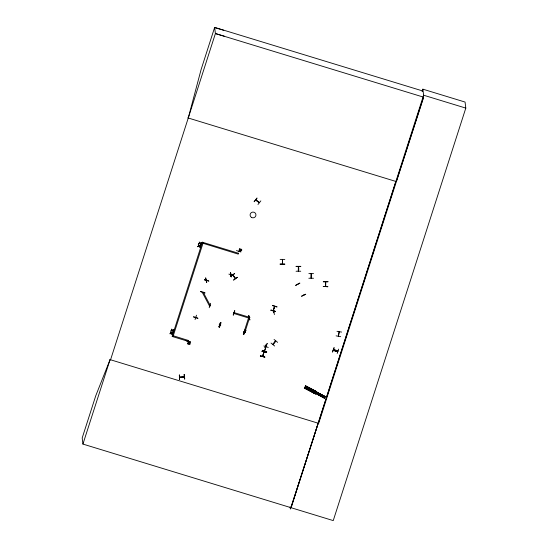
<?xml version="1.0" encoding="UTF-8"?>
<svg xmlns="http://www.w3.org/2000/svg" width="548" height="548" viewBox="0 0 548 548"><rect width="100%" height="100%" fill="white"/><g stroke="black" fill="none" stroke-linecap="round" stroke-linejoin="round"><path stroke-width="0.82" d="M280.096 264.259L284.789 264.259M280.138 259.396L284.823 259.41M282.336 259.731C283.001 258.115 282.158 265.499 282.309 263.506M282.35 259.821L282.391 259.314M282.583 259.499L282.528 264.006L282.549 263.561M300.784 266.349L296.091 266.335M298.29 266.924C298.9 265.609 298.941 272.555 298.263 270.698M308.853 273.61L313.545 273.623M311.12 273.616L311.024 278.035M323.299 281.85L327.992 281.864M325.765 281.864L325.704 286.275M296.091 266.547L300.784 266.609M323.299 281.61L327.992 281.61M335.417 350.864L335.575 350.378M338.294 336.047L338.424 335.671L338.493 336.13M339.198 331.622L338.527 336.088M206.534 280.405L206.692 280.453M265.554 345.151L265.814 345.583L265.431 345.233M336.102 335.856L340.712 336.691M262.574 356.303L263.972 351.919M188.334 340.781L188.197 340.986M231.366 274.473L231.235 274.685M238.421 251.648L238.75 251.381M273.486 310.326L273.144 310.504M262.876 356.022L263.958 351.967L262.766 356.275M273.157 310.593L274.617 306.311M336.986 331.307L341.603 332.074M338.328 336.177L339.212 331.711M325.505 281.864L325.471 286.275M232.722 275.048L235.428 278.624M235.161 278.357L232.962 275.274M188.259 118.005L201.082 69.623L214.652 27.4L422.761 90.982M260.334 355.974L264.883 357.111L260.334 355.988M264.876 357.07L260.396 355.762M333.259 350.467L337.739 351.816M185.827 340.493L190.3 341.794M228.872 274.096L233.345 275.528M270.938 310.257L275.48 311.374M271.013 309.976L275.459 311.476L270.938 310.271M206.699 280.001L206.267 280.09L206.767 280.007M206.712 280.206L206.329 279.959M249.354 317.696L249.861 317.587L249.443 317.655M273.767 312.244L273.37 312.353L273.877 312.264M262.3 350.425L266.746 351.885M262.321 350.316L266.691 352.042M422.104 91.578L422.878 89.173L465.074 102.065L465.807 108.1L333.239 520.6L82.933 444.079L110.093 359.57L110.58 359.721M199.41 246.203L200.52 245.929L199.41 246.203L200.054 247.449L199.095 246.319L197.684 246.744L198.917 246.079L197.787 246.36M200.637 245.641L199.239 246.011L198.266 244.867L198.924 246.127M198.595 243.846C202.315 242.504 197.814 244.771 198.705 243.511L199.835 243.223L198.705 243.511M201.445 243.127L200.335 243.401L201.548 242.737L200.15 243.161L199.184 242.017L199.842 243.278M171.366 333.458L172.319 334.533L171.36 333.403L169.948 333.835L171.182 333.163L170.051 333.444M170.866 330.978L172.284 330.602L170.866 330.978L172.106 330.362L171.449 329.101L172.415 330.245L173.819 329.875M200.527 245.977L200.63 245.593M200.013 243.47L200.972 244.593L200.328 243.353M172.319 334.533L171.675 333.287L172.428 334.129M171.188 333.211L170.531 331.951L171.503 333.095L172.894 332.677L171.682 333.342M172.278 330.554L173.237 331.677L172.593 330.437L173.812 329.821M188.176 340.329L187.909 341.26L172.127 336.438L202.397 242.154M187.635 343.829C188.656 337.78 192.978 346.87 187.635 343.822M202.993 243.278L238.229 254.114L238.496 253.183M248.539 317.963L233.633 313.408L233.9 312.476M249.676 317.299L244.977 332.026L244.107 331.759L248.813 317.107M266.376 352.467L261.814 351.295L266.369 352.48M334.088 347.733L332.458 352.111L334.061 347.761M338.596 349.11L337.178 353.501M395.875 181.436L291.043 507.708L423.611 95.208L422.878 89.173M318.176 423.214L290.385 509.092L290.118 506.845M423.673 97.195L396.362 181.587L187.772 117.854M195.054 319.587L196.492 315.196M187.998 340.925L188.149 340.561L188.231 341.082M197.876 318.292L193.417 316.826L197.876 318.217M209.199 307.736L210.631 303.297M209.884 305.531L210.274 305.674M236.448 250.594L240.908 251.991M238.599 251.272L238.414 251.559M219.248 326.978L220.686 322.587M219.364 327.005L220.803 322.614M219.022 326.861L219.59 327.081L221.029 322.697L220.433 322.464M233.16 315.011L234.647 310.675M234.825 310.737L233.386 315.121M243.887 331.869L244.189 332.266L243.805 331.958M272.459 305.64L276.925 307.031M273.26 310.291L274.603 306.222M273.315 310.661L274.754 306.407M303.64 295.132L303.38 294.947M204.39 279.829L208.898 281.083L204.39 279.768M200.609 291.598L205.075 292.975L200.602 291.598M265.965 346.617L264.444 350.878M264.677 351.042L265.958 346.754M266.684 352.069L262.314 350.384M268.273 347.459L263.848 345.932M333.568 349.514L338.041 350.864M337.979 351.062L333.492 349.74M272.534 305.407L277 306.791M214.652 27.4L215.398 33.558L110.559 359.776L110.073 359.625L95.763 395.759L82.193 437.982L82.933 444.079M304.715 387.443L304.544 387.751L315.716 393.635L304.62 387.594M316.566 392.121L305.318 386.326L316.573 392.108M316.771 391.745L305.537 385.929L316.785 391.724L315.484 394.053M316.395 392.43L305.407 386.21M324.395 398.101L316.984 394.087L317.196 393.717L324.635 397.663L324.382 398.129L316.936 394.19L317.806 392.628L325.245 396.581L317.744 392.717L317.539 393.108L317.799 392.642M324.375 398.136L325.176 396.629L324.985 397.047L317.477 393.163M324.985 397.047L325.176 396.649M179.676 377.045C179.066 378.195 184.916 377.332 184.149 376.586M305.626 385.819L304.414 387.957L315.641 393.765L304.503 387.826L304.325 388.142L315.511 394.005M305.311 386.361L316.47 392.272M315.771 393.505L304.688 387.484M316.696 391.854L305.537 385.95L316.682 391.799M273.185 344.295L275.623 341.281M206.74 280.192L206.247 280.028M230.66 274.569L230.393 274.863M305.551 388.553L306.668 386.532M310.408 391.128L311.524 389.101M311.538 391.731L312.661 389.703M312.545 392.258L313.668 390.231M313.675 392.861L314.799 390.834M315.552 391.231L314.429 393.231M317.751 394.464L318.498 393.115M320.991 396.183L321.738 394.834M322.491 395.231L321.745 396.56M322.416 396.937L323.162 395.588M323.169 397.334L323.916 395.985M324.423 396.252L323.676 397.581M231.242 274.767L231.325 274.322M316.936 394.183L317.189 393.724L324.628 397.677L324.43 398.006L317.087 393.909M324.43 398.006L317.052 393.944M243.271 334.15L245.819 330.273M243.442 334.253L246.025 330.403M245.161 332.376L244.709 332.458M265.903 345.254L265.629 345.082M304.503 387.826L315.634 393.786M325.005 397.019L317.655 392.895M325.039 396.916L317.593 392.978M271.013 343.048L274.644 346.007M255.683 199.76L259.225 202.616M260.848 200.869L257.978 204.493M274.055 339.472L277.644 342.37M297.68 284.398L297.845 284.193M196.294 317.47L195.896 317.21M209.939 305.633L210.35 305.455M219.31 324.45L219.734 324.546M230.715 274.678L230.304 274.945M272.952 344.562L275.747 340.842M230.708 276.089L234.667 273.589L230.722 276.096M233.606 280.014L237.407 277.267L233.64 280.062M233.4 312.812L233.784 312.833M219.234 324.553L219.659 324.471M220.714 325.115L220.275 324.875M243.887 331.978L244.237 332.115L243.812 332.204M245.189 332.506L244.785 332.191M210.411 305.729L209.617 306.216L202.404 292.632L203.205 292.146M299.804 283.117L295.694 285.357L299.804 283.117M305.702 294.235L301.482 296.269L305.709 294.255M255.69 199.849L259.389 202.589L259.005 202.246M273.815 312.47L273.404 312.278M262.691 355.967L262.54 356.207M206.534 282.487L205.774 277.898M248.628 315.579L249.861 320.025L248.874 315.477M259.293 202.712L255.594 199.972M205.527 278L206.767 282.439M273.397 310.045L274.411 314.573M179.333 374.969L179.573 379.586L179.367 374.983M184.292 374.476L184.751 379.052M179.641 377.182L184.21 376.716M183.751 376.86L180.1 377.072M335.732 350.96L335.931 350.501M249.799 317.587L249.429 317.545M184.505 379.031L184.039 374.455M280.096 263.965L284.789 264.033M296.05 271.233L300.742 271.233M308.819 278.247L313.511 278.247M232.818 274.808L235.544 278.425M214.672 27.578L223.742 30.284M224.468 36.264L215.398 33.558L423.501 97.14L318.669 423.357L110.073 359.625M423.611 95.208L465.807 108.1M202.404 242.23L238.503 253.258M233.907 312.552L249.683 317.374M335.903 350.576L335.431 350.823M188.183 340.404L173.264 335.773M209.987 305.476L210.384 305.585M220.385 324.827L220.776 324.93M188.313 340.733L187.971 340.918M317.682 392.8L325.149 396.752M304.626 387.559L315.799 393.464M311.257 278.035L311.271 273.527M195.739 317.73L195.787 317.23M254.169 201.705L257.053 198.02L254.197 201.685M255.594 200.02L256.06 200.054M200.335 243.401L201.082 244.244M171.339 329.506L172.099 330.307M198.273 244.915L199.239 246.011M203.212 292.221L210.425 305.805M196.246 317.456L195.752 317.47M298.297 271.109L298.345 266.513M233.886 312.778L233.489 312.524M275.651 340.89L272.788 344.302M203.267 242.422L172.99 336.63M323.265 286.453L327.951 286.72L323.258 286.405M321.402 395.608L322.073 395.766L321.402 395.608M333.328 350.193L337.808 351.597L333.328 350.179M185.834 340.397L190.231 342.075L185.834 340.397M239.579 248.819C236.9 254.375 245.73 249.285 239.579 248.826M220.447 322.471L219.001 326.903L220.447 322.471M244.983 329.965L243.785 334.479L245.011 330.006M188.3 342.706L188.457 343.849L189.622 343.692L189.471 342.548L188.3 342.706M239.64 249.58L239.798 250.724L240.962 250.566L240.812 249.422L239.64 249.58M267.198 343.521L264.869 347.583L267.219 343.569M230.557 272.459L231.283 277.007L230.55 272.452M251.45 217.385A2.925 2.87 -6.9 0 0 255.95 215.069A2.925 2.87 -6.9 0 0 251.676 212.412A2.925 2.87 -6.9 0 0 251.45 217.385"/></g></svg>
